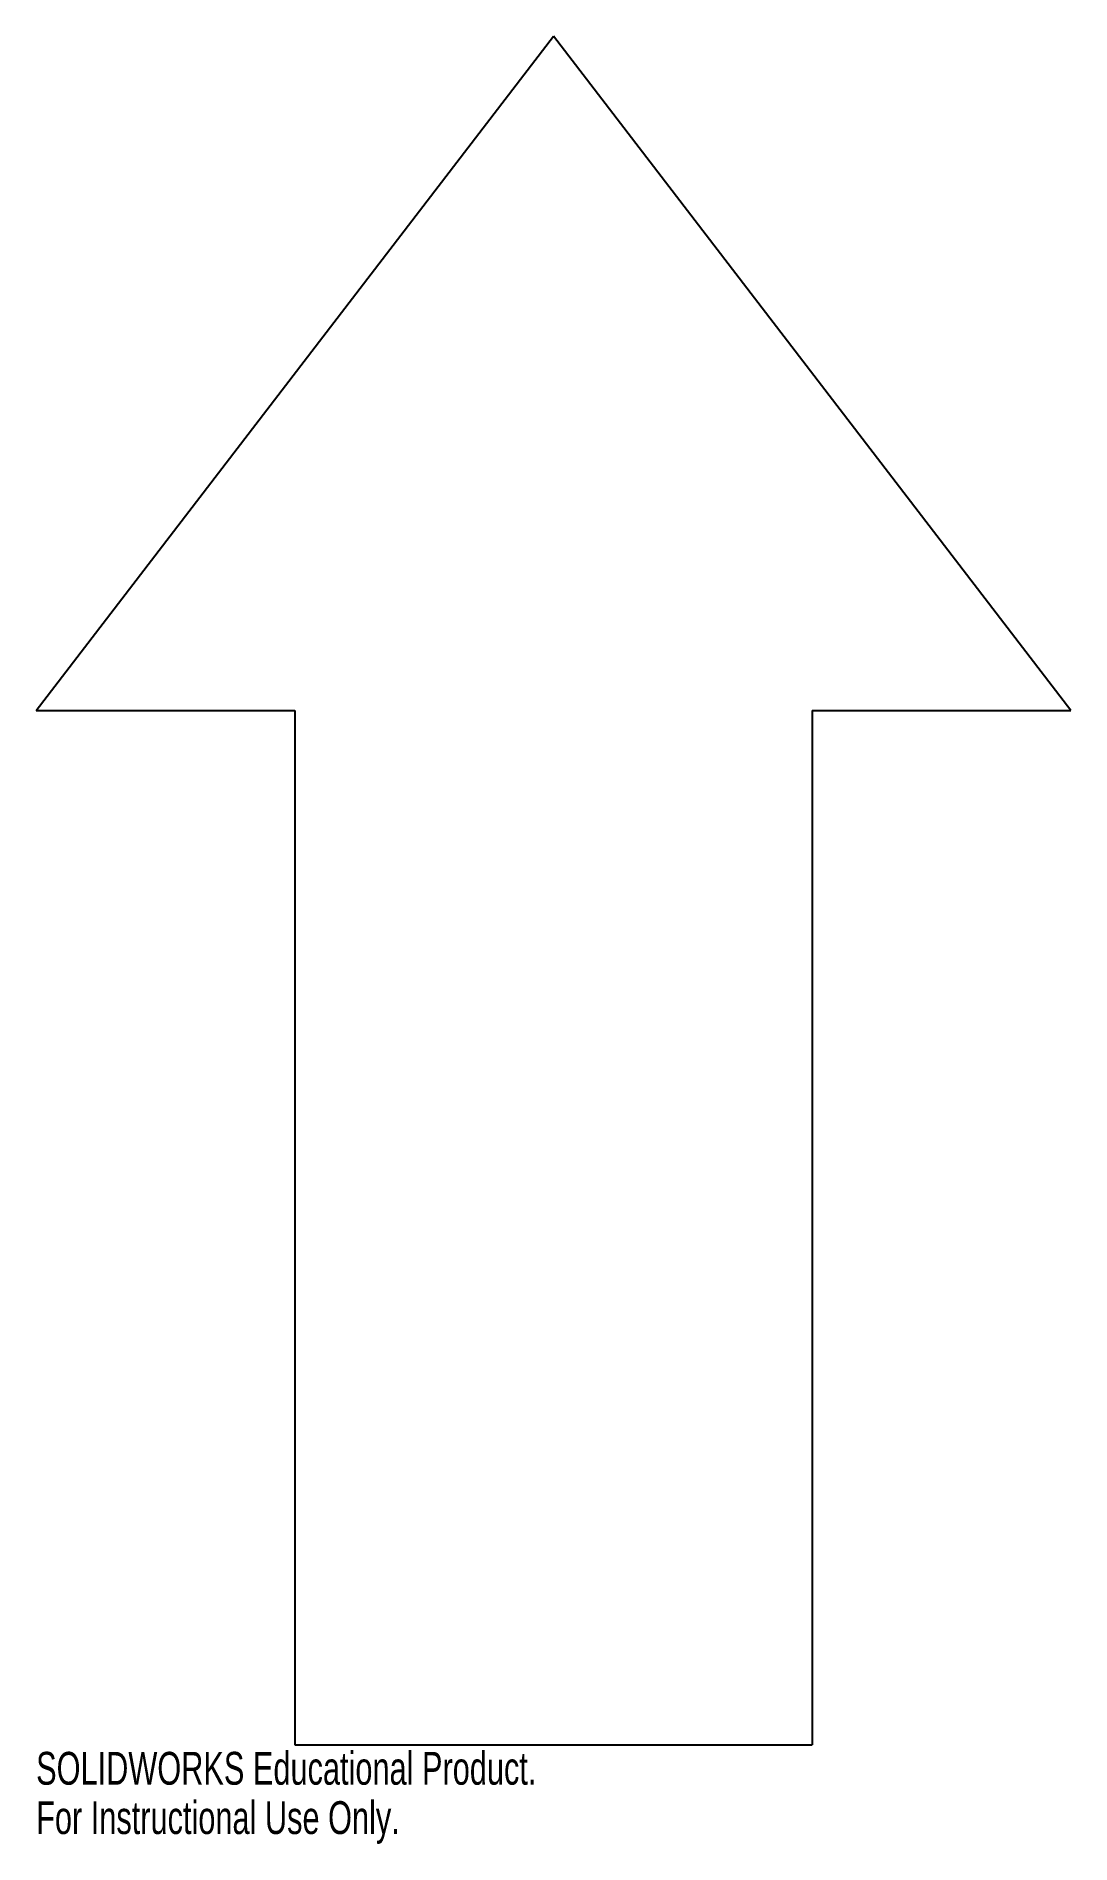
# Model space of a CAD drawing. Header units: inches. Extents: x -3 to 3, y -3.6 to 6.9.
import ezdxf

# ---------------------------------------------------------------- set-up
doc = ezdxf.new("R2010")
doc.units = ezdxf.units.IN
doc.header["$MEASUREMENT"] = 0
doc.styles.add('SLDTEXTSTYLE0', font='TXT', dxfattribs={"width": 0.7})

msp = doc.modelspace()

# ---------------------------------------------------------------- linework, layer by layer
at = {"color": 7, "linetype": 'Continuous', "lineweight": 25}
for p, q in [((-3, 3), (0, 6.91)), ((3, 3), (0, 6.91)), ((-3, 3), (-1.5, 3)), ((-1.5, 3), (-1.5, -3)), ((1.5, 3), (1.5, -3)), ((1.5, 3), (3, 3)), ((-1.5, -3), (1.5, -3))]:
    msp.add_line(p, q, dxfattribs=at)

# ---------------------------------------------------------------- texts
at = {"color": 7, "linetype": 'Continuous', "char_height": 0.1903, "attachment_point": 1, "style": 'SLDTEXTSTYLE0'}
for s, insert in [('SOLIDWORKS Educational Product.', (-3, -3.04)), ('For Instructional Use Only.', (-3, -3.326))]:
    msp.add_mtext(s, dxfattribs=dict(at, insert=insert))

doc.saveas('drawing.dxf')
